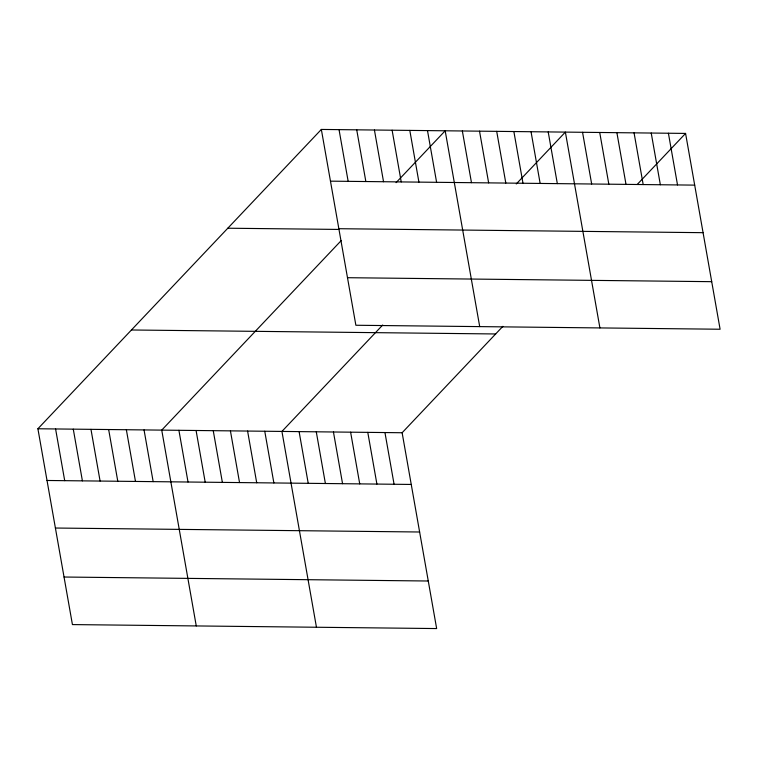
<?xml version="1.0" encoding="UTF-8"?>
<svg xmlns="http://www.w3.org/2000/svg" width="758" height="758" viewBox="0 0 758 758"><rect width="100%" height="100%" fill="white"/><g stroke="black" fill="none" stroke-linecap="round" stroke-linejoin="round"><path stroke-width="1.14" d="M502.886 326.328L402.128 432.742L436.655 628.562L72.427 624.583L37.9 428.763L321.345 129.438L685.573 133.417L720.1 329.237L355.872 325.258L321.345 129.438M341.204 240.599L161.738 430.118L196.265 625.937M396.074 182.65L445.183 130.793L479.71 326.613M382.695 325.021L281.929 431.425L316.456 627.245M516.274 183.957L565.373 132.1L599.91 327.92M637.241 184.45L685.573 133.417M330.469 181.153L694.688 185.123M338.854 228.708L703.073 232.678M227.807 228.215L338.674 229.428M347.486 277.703L711.715 281.673M131.437 329.986L495.666 333.965M37.9 428.763L402.128 432.742M47.015 480.477L411.243 484.447M55.4 528.032L419.629 532.002M64.042 577.028L428.27 581.007M668.404 133.228L677.519 184.933M651.226 133.038L660.351 184.753M634.058 132.849L643.182 184.564M616.889 132.659L626.004 184.374M599.72 132.479L608.835 184.185M582.551 132.29L591.666 184.004M548.205 131.911L557.329 183.626M531.036 131.731L540.151 183.436M513.867 131.541L522.982 183.246M496.698 131.352L505.813 183.066M479.52 131.162L488.645 182.877M462.352 130.982L471.476 182.687M427.493 130.594L436.608 182.308M409.803 130.404L418.918 182.119M392.113 130.215L401.228 181.92M374.424 130.016L383.539 181.731M356.724 129.826L365.849 181.541M339.034 129.637L348.159 181.342M384.95 432.553L394.075 484.258M367.782 432.363L376.906 484.078M350.613 432.174L359.728 483.888M333.444 431.994L342.559 483.699M316.276 431.804L325.39 483.509M299.097 431.615L308.222 483.329M264.76 431.245L273.875 482.95M247.591 431.056L256.706 482.761M230.423 430.866L239.537 482.581M213.244 430.677L222.369 482.391M196.076 430.487L205.2 482.202M178.907 430.307L188.022 482.012M144.048 429.928L153.163 481.633M126.359 429.729L135.474 481.444M108.659 429.54L117.784 481.245M90.969 429.35L100.094 481.055M73.28 429.151L82.404 480.866M55.59 428.962L64.705 480.667"/></g></svg>
